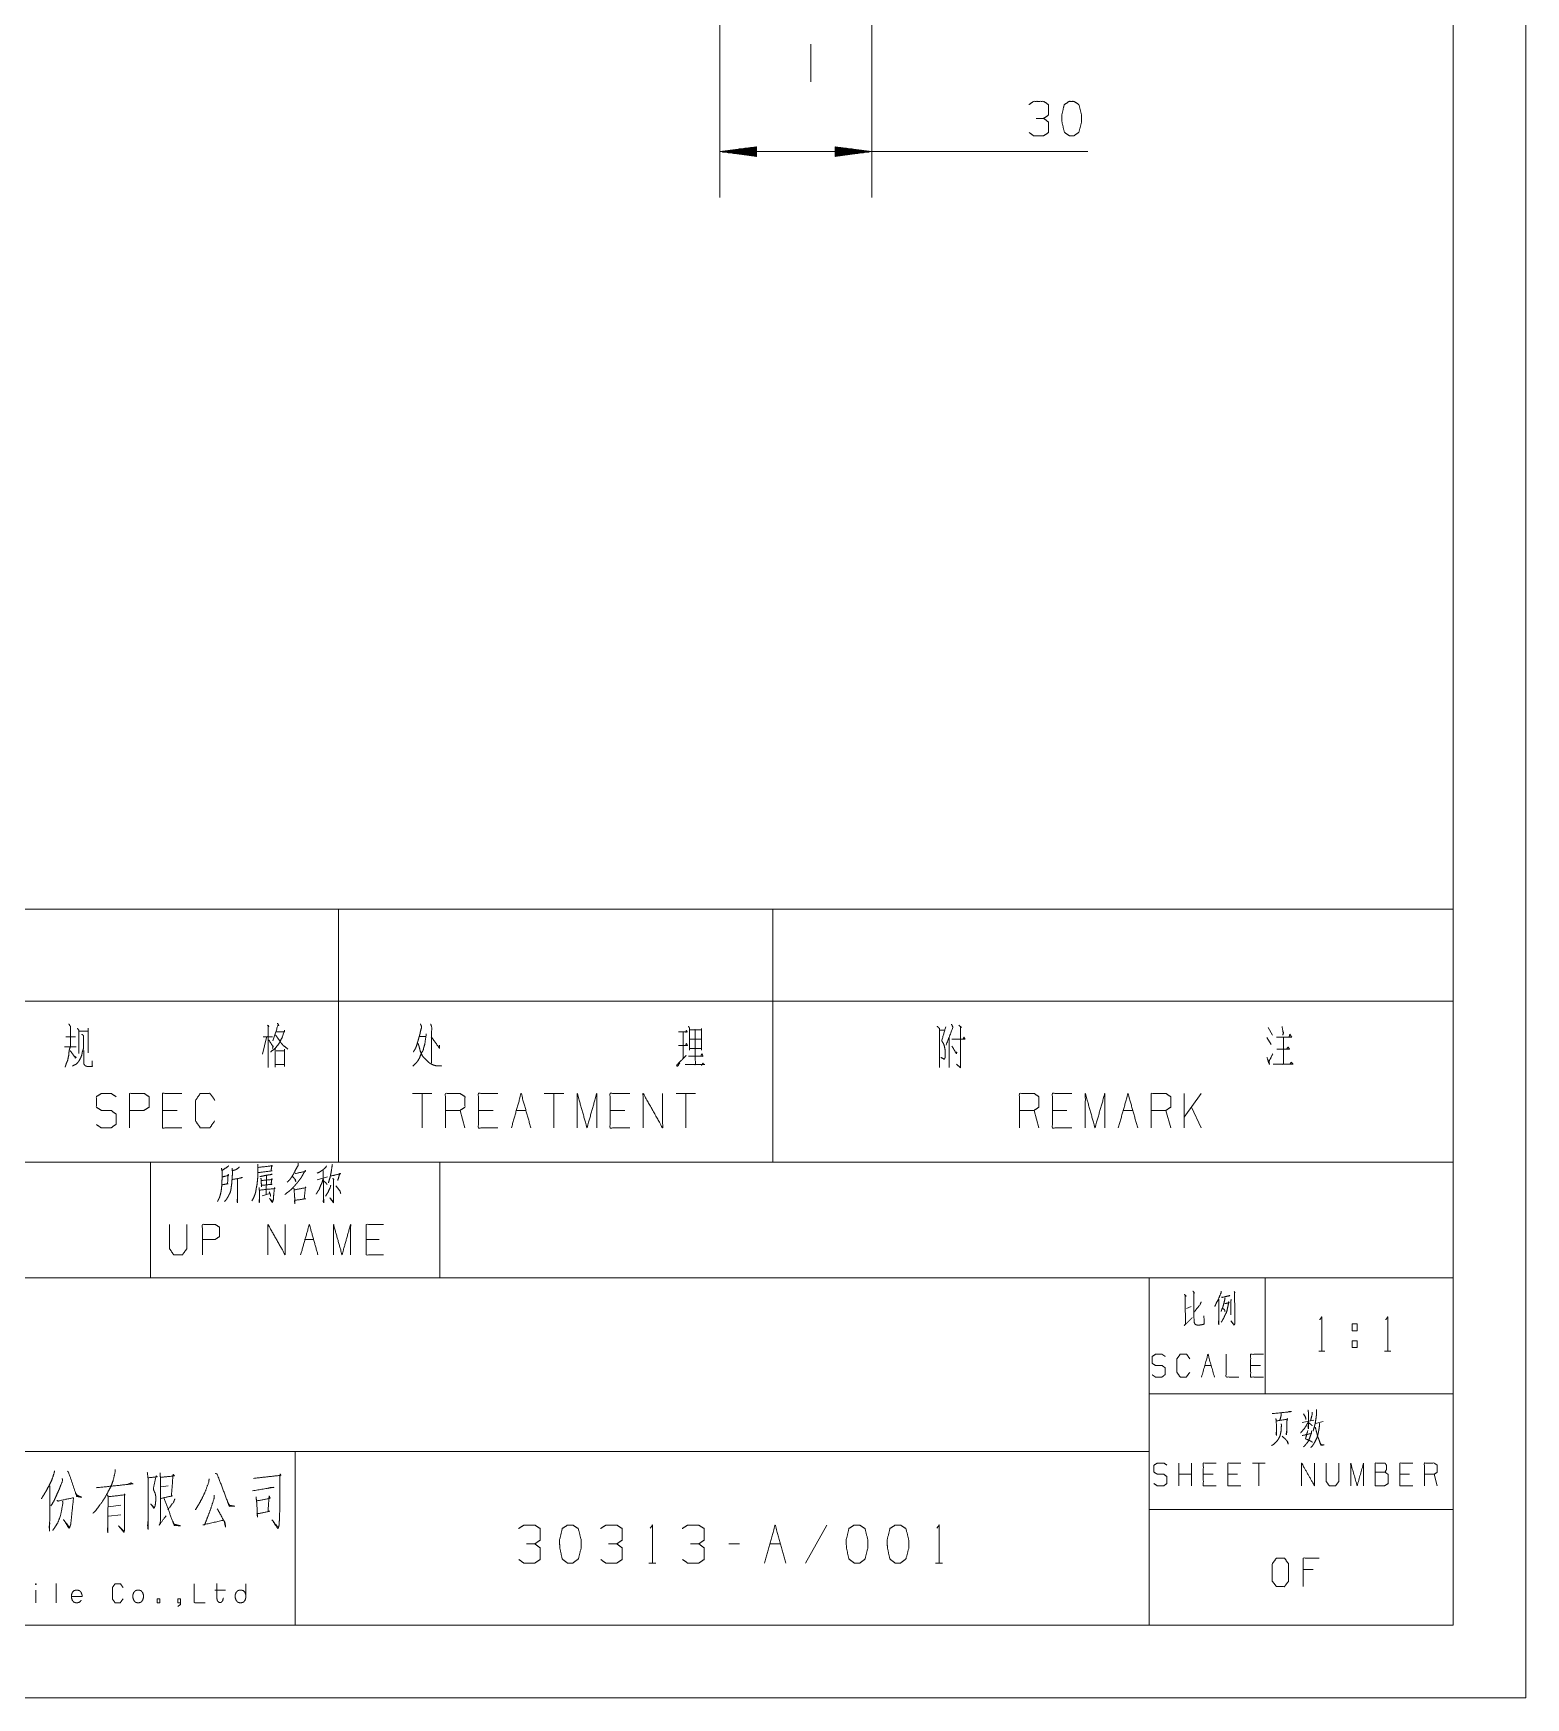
# Model space of a CAD drawing. Header units: millimetres. Extents: x 0 to 210, y 0 to 297.
# Drawn here: x 106.9 to 210, y 0 to 115 of the extents above; entities that cross this region are included whole.
import ezdxf

# ---------------------------------------------------------------- set-up
doc = ezdxf.new("R2010")
doc.units = ezdxf.units.MM
doc.layers.add('101', color=7, linetype='Continuous', true_color=0xffffff)

msp = doc.modelspace()

# ---------------------------------------------------------------- linework, layer by layer
at = {"layer": '101', "color": 133, "linetype": 'Continuous', "lineweight": 18}
for p, q in [((210, 0), (210, 297)), ((205, 5), (205, 292)), ((25, 37), (205, 37)), ((115, 37), (115, 29)), ((135, 37), (135, 29)), ((25, 29), (205, 29)), ((184, 29), (184, 5)), ((192, 29), (192, 21)), ((184, 21), (205, 21)), ((75, 17), (184, 17)), ((125, 17), (125, 5)), ((184, 13), (205, 13)), ((25, 5), (205, 5)), ((25, 5), (205, 5)), ((0, 0), (210, 0))]:
    msp.add_line(p, q, dxfattribs=at)
at = {"layer": '101', "color": 22, "linetype": 'Continuous', "lineweight": 18}
for p, q in [((154.33, 116.42), (154.33, 103.61)), ((164.83, 116.42), (164.83, 103.61)), ((156.87, 107.12), (154.33, 106.79)), ((156.87, 106.91), (155.29, 106.91)), ((156.87, 106.97), (155.68, 106.97)), ((156.87, 107.02), (156.06, 107.02)), ((156.87, 107.07), (156.45, 107.07)), ((156.87, 107.12), (156.83, 107.12)), ((156.87, 107.12), (156.83, 107.12)), ((156.87, 106.45), (156.87, 107.12)), ((164.83, 106.79), (162.29, 107.12)), ((162.29, 107.12), (162.32, 107.12)), ((162.29, 107.12), (162.29, 106.45)), ((162.29, 107.12), (162.32, 107.12)), ((162.29, 107.07), (162.7, 107.07)), ((162.29, 107.02), (163.09, 107.02)), ((162.29, 106.97), (163.47, 106.97)), ((162.29, 106.91), (163.86, 106.91)), ((154.33, 106.79), (179.75, 106.79)), ((154.33, 106.79), (156.87, 106.45)), ((156.87, 106.81), (154.52, 106.81)), ((156.87, 106.76), (154.52, 106.76)), ((156.87, 106.86), (154.9, 106.86)), ((156.87, 106.71), (154.9, 106.71)), ((156.87, 106.66), (155.29, 106.66)), ((156.87, 106.61), (155.68, 106.61)), ((156.87, 106.56), (156.06, 106.56)), ((156.87, 106.51), (156.45, 106.51)), ((156.87, 106.46), (156.83, 106.46)), ((156.87, 106.46), (156.83, 106.46)), ((162.29, 106.86), (164.25, 106.86)), ((162.29, 106.81), (164.63, 106.81)), ((162.29, 106.45), (164.83, 106.79)), ((162.29, 106.76), (164.63, 106.76)), ((162.29, 106.71), (164.25, 106.71)), ((162.29, 106.66), (163.86, 106.66)), ((162.29, 106.61), (163.47, 106.61)), ((162.29, 106.56), (163.09, 106.56)), ((162.29, 106.51), (162.7, 106.51)), ((162.29, 106.46), (162.32, 106.46)), ((162.29, 106.46), (162.32, 106.46))]:
    msp.add_line(p, q, dxfattribs=at)
at = {"layer": '101', "color": 151, "linetype": 'Continuous', "lineweight": 18}
msp.add_line((160.63, 114.21), (160.63, 111.6), dxfattribs=at)
at = {"layer": '101', "color": 72, "linetype": 'Continuous', "lineweight": 18}
for p, q in [((103, 54.46), (128, 54.46)), ((128, 54.46), (158, 54.46)), ((128, 54.46), (128, 48.11)), ((158, 54.46), (205, 54.46)), ((158, 54.46), (158, 48.11)), ((205, 54.46), (205, 48.11)), ((103, 48.11), (128, 48.11)), ((128, 48.11), (128, 37)), ((128, 48.11), (158, 48.11)), ((158, 48.11), (158, 37)), ((158, 48.11), (205, 48.11)), ((205, 48.11), (205, 37)), ((110.1, 46.03), (110.7, 46.03)), ((110.7, 46.25), (110.7, 44.55)), ((169.52, 46.1), (169.87, 46.1)), ((170.84, 46.45), (171.02, 46.3)), ((192.21, 46.3), (192.51, 45.75)), ((109.06, 44.95), (109.87, 44.95)), ((109.15, 45.65), (109.82, 45.65)), ((123.02, 45.6), (122.74, 44.45)), ((133.6, 45.68), (134.03, 45.68)), ((151.81, 45.95), (151.81, 44.13)), ((152.25, 45.48), (153.03, 45.48)), ((170.17, 45.6), (170.17, 43.53)), ((192.12, 45.6), (192.42, 45.12)), ((134.45, 41.74), (133.11, 41.74)), ((133.78, 41.74), (133.78, 39.36)), ((143.56, 41.74), (142.21, 41.74)), ((142.88, 41.74), (142.88, 39.36)), ((152.66, 41.74), (151.32, 41.74)), ((151.99, 41.74), (151.99, 39.36)), ((186.41, 39.36), (186.41, 41.74)), ((187.58, 41.74), (186.41, 40.09)), ((116.85, 40.56), (115.84, 40.56)), ((136.73, 39.36), (136.39, 40.56)), ((138.67, 40.56), (137.66, 40.56)), ((140.27, 40.56), (140.94, 40.56)), ((147.77, 40.56), (146.76, 40.56)), ((176.37, 39.36), (176.04, 40.56)), ((178.31, 40.56), (177.31, 40.56)), ((182.19, 40.56), (182.87, 40.56)), ((185.48, 39.36), (185.14, 40.56)), ((187.58, 39.36), (186.91, 40.79)), ((103, 37), (128, 37)), ((128, 37), (158, 37)), ((158, 37), (205, 37)), ((123.01, 36.05), (123, 34.75)), ((126.51, 35.77), (127.23, 35.97)), ((122.72, 34.66), (123.26, 34.82)), ((125.68, 31.65), (126.27, 31.65)), ((130.8, 31.65), (129.91, 31.65)), ((186.57, 26.88), (186.89, 27.01)), ((198.01, 24.65), (198.35, 24.65)), ((198.01, 24.65), (198.01, 24.18)), ((195.7, 23.93), (196.13, 23.93)), ((200.25, 23.93), (200.68, 23.93)), ((187.83, 22.95), (188.27, 22.95)), ((191.67, 22.95), (191, 22.95)), ((194.57, 19.02), (195.36, 19.18)), ((195.48, 18.95), (196.02, 19.08)), ((186.03, 14.64), (186.03, 16.21)), ((186.92, 14.64), (186.92, 16.21)), ((192.01, 16.21), (191.12, 16.21)), ((191.57, 16.21), (191.57, 14.64)), ((186.92, 15.43), (186.03, 15.43)), ((188.4, 15.43), (187.73, 15.43)), ((190.09, 15.43), (189.43, 15.43)), ((201.97, 15.43), (201.31, 15.43)), ((203.89, 14.64), (203.67, 15.43)), ((113.64, 14.84), (113.45, 14.74)), ((116.23, 14.63), (115.72, 14.57)), ((112.96, 13.29), (112.11, 13.19)), ((112.11, 12.53), (112.96, 12.63)), ((161.73, 11.92), (160.25, 9.3)), ((155.7, 10.63), (154.96, 10.63)), ((157.79, 10.63), (158.53, 10.63)), ((149.44, 9.3), (149.91, 9.3)), ((169.24, 9.3), (169.71, 9.3)), ((195.32, 8.85), (194.63, 8.85)), ((107.09, 7.43), (107.09, 6.56)), ((108.5, 7.89), (108.5, 6.56)), ((119.45, 7.43), (120.18, 7.43))]:
    msp.add_line(p, q, dxfattribs=at)
for points, knots in [([(176.7, 109.08), (177.04, 109.31), (177.04, 110.03), (176.7, 110.26), (176.01, 110.26), (175.68, 110.03)], [0, 0, 0.153872, 0.429851, 0.583723, 0.846122, 1, 1]), ([(178.8, 107.88), (179.14, 108.13), (179.32, 108.83), (179.32, 109.31), (179.14, 110.03), (178.8, 110.26), (178.47, 110.26), (178.13, 110.03), (177.95, 109.31), (177.97, 108.83), (178.13, 108.13), (178.47, 107.88), (178.8, 107.88)], [0, 0, 0.067527, 0.183973, 0.260585, 0.380944, 0.446144, 0.500307, 0.565506, 0.685865, 0.76253, 0.87831, 0.945837, 1, 1]), ([(175.7, 108.11), (176.01, 107.88), (176.7, 107.88), (177.04, 108.11), (177.04, 108.83), (176.7, 109.08), (176.19, 109.08)], [0, 0, 0.124124, 0.343692, 0.472448, 0.70338, 0.836733, 1, 1]), ([(109.36, 46.55), (109.48, 46.35), (109.48, 45), (109.39, 44.7), (109.36, 44.38), (109.29, 44.03), (109.2, 43.83), (109.11, 43.55)], [0, 0, 0.076124, 0.513098, 0.61433, 0.720148, 0.835726, 0.906502, 1, 1]), ([(109.96, 46.25), (110.05, 46.1), (110.05, 44.5)], [0, 0, 0.098129, 1, 1]), ([(123.09, 46.45), (123.19, 46.35), (123.14, 46.43), (123.14, 43.53), (123.14, 45.65), (122.79, 45.65), (123.44, 45.65)], [0, 0, 0.023248, 0.037897, 0.500409, 0.839319, 0.895699, 1, 1]), ([(123.71, 46), (124.26, 46), (124.27, 46.1), (124.11, 45.62), (123.88, 45.18), (123.62, 44.85), (123.3, 44.6)], [0, 0, 0.220962, 0.261916, 0.463927, 0.667688, 0.836827, 1, 1]), ([(123.78, 46.58), (123.88, 46.43), (123.81, 46.45), (123.46, 45.37)], [0, 0, 0.13213, 0.186063, 1, 1]), ([(133.65, 46.55), (133.74, 46.33), (133.65, 46), (133.62, 45.83), (133.55, 45.6), (133.48, 45.35), (133.41, 45.12), (133.35, 44.93), (133.27, 44.77), (133.16, 44.6)], [0, 0, 0.116543, 0.278922, 0.364994, 0.478699, 0.603955, 0.717661, 0.817415, 0.901348, 1, 1]), ([(134.36, 46.53), (134.43, 46.35), (134.43, 43.83)], [0, 0, 0.06955, 1, 1]), ([(151.49, 45.98), (152.1, 45.98), (152.02, 46.08), (151.99, 45.95)], [0, 0, 0.704249, 0.847765, 1, 1]), ([(152.17, 46.38), (152.25, 46.22), (152.25, 44.73), (152.25, 44.85), (153.07, 44.85), (153.07, 44.73), (153.07, 46.22), (153.07, 46.13), (152.25, 46.13), (152.64, 46.13), (152.64, 43.73), (151.94, 43.73), (153.28, 43.73), (153.19, 43.78), (153.17, 43.83), (153.07, 43.67)], [0, 0, 0.016858, 0.162099, 0.174203, 0.252928, 0.265032, 0.410274, 0.419956, 0.498682, 0.536333, 0.76872, 0.837177, 0.967246, 0.977078, 0.982212, 1, 1]), ([(169.34, 46.38), (169.5, 46.22), (169.5, 43.53)], [0, 0, 0.074912, 1, 1]), ([(169.94, 46.33), (169.66, 45.37), (169.77, 45.2), (169.84, 45.02), (169.91, 44.68), (169.91, 44.25), (169.84, 44.1), (169.59, 44.23)], [0, 0, 0.379816, 0.458223, 0.530548, 0.667372, 0.830226, 0.89377, 1, 1]), ([(170.33, 46.53), (170.44, 46.3), (169.96, 45.08)], [0, 0, 0.1591, 1, 1]), ([(170.95, 46.35), (170.95, 43.53), (170.68, 43.75)], [0, 0, 0.890401, 1, 1]), ([(193.17, 46.35), (193.26, 45.87), (193.27, 45.98), (193.22, 45.75)], [0, 0, 0.592187, 0.716659, 1, 1]), ([(110.26, 45.83), (110.38, 45.73), (110.38, 44.85), (110.3, 44.6), (110.26, 44.38), (110.19, 44.2), (110.05, 43.95), (109.91, 43.78), (109.62, 43.63)], [0, 0, 0.062433, 0.405832, 0.509894, 0.59928, 0.673353, 0.786074, 0.87437, 1, 1]), ([(123.18, 45.43), (123.48, 44.95), (123.48, 45.02), (123.44, 44.83)], [0, 0, 0.668994, 0.75826, 1, 1]), ([(123.64, 45.78), (123.81, 45.55), (124.01, 45.25), (124.18, 45.05), (124.5, 44.8)], [0, 0, 0.21756, 0.48939, 0.692336, 1, 1]), ([(134.06, 45.85), (133.95, 45.12), (133.88, 44.9), (133.85, 44.73), (133.74, 44.55), (133.65, 44.35), (133.6, 44.2), (133.48, 44), (133.37, 43.85), (133.14, 43.63)], [0, 0, 0.296654, 0.39214, 0.464421, 0.547268, 0.635794, 0.700206, 0.795423, 0.869796, 1, 1]), ([(133.48, 45.2), (133.55, 45.02), (133.6, 44.83), (133.64, 44.65), (133.81, 44.3), (133.9, 44.2), (134.15, 43.95), (134.29, 43.83), (134.47, 43.73), (134.71, 43.65), (134.94, 43.65), (135.12, 43.63)], [0, 0, 0.075193, 0.157622, 0.228748, 0.384953, 0.438117, 0.578252, 0.653438, 0.734338, 0.837349, 0.928887, 1, 1]), ([(134.4, 45.65), (134.98, 44.85), (134.98, 45.08)], [0, 0, 0.814823, 1, 1]), ([(151.48, 45.05), (152.1, 45.05), (152.02, 45.2), (151.99, 45.08)], [0, 0, 0.676568, 0.857927, 1, 1]), ([(170.35, 45.48), (171.27, 45.48), (171.2, 45.62), (171.14, 45.5)], [0, 0, 0.752925, 0.888766, 1, 1]), ([(170.37, 45), (170.68, 44.48), (170.7, 44.58), (170.61, 44.6)], [0, 0, 0.760435, 0.886228, 1, 1]), ([(193.26, 45.6), (193.26, 43.75), (192.55, 43.75), (193.94, 43.75), (193.8, 43.9), (193.71, 43.75)], [0, 0, 0.426897, 0.590045, 0.912257, 0.959827, 1, 1]), ([(192.78, 45.62), (193.84, 45.62), (193.71, 45.83), (193.66, 45.65)], [0, 0, 0.717264, 0.876322, 1, 1]), ([(192.8, 44.8), (193.68, 44.8), (193.59, 44.95), (193.5, 44.83)], [0, 0, 0.729814, 0.873584, 1, 1]), ([(109.47, 44.7), (109.82, 44.18), (109.87, 44.23), (109.73, 44.33)], [0, 0, 0.720053, 0.802973, 1, 1]), ([(110.4, 44.7), (110.4, 43.78), (110.49, 43.65), (110.63, 43.6), (110.99, 43.6), (110.99, 43.98)], [0, 0, 0.472766, 0.551006, 0.627665, 0.808337, 1, 1]), ([(123.62, 44.8), (123.62, 43.55), (123.62, 43.73), (124.26, 43.73), (124.26, 43.6), (124.26, 44.8), (124.26, 44.68), (123.69, 44.68)], [0, 0, 0.306606, 0.349531, 0.505606, 0.536266, 0.830607, 0.861268, 1, 1]), ([(151.57, 43.85), (151.41, 43.6), (151.34, 43.67), (152.02, 44.38)], [0, 0, 0.214442, 0.289032, 1, 1]), ([(152.17, 44.3), (153.17, 44.3), (153.1, 44.48), (153.03, 44.33)], [0, 0, 0.739677, 0.87825, 1, 1]), ([(192.12, 44.23), (192.3, 43.73), (192.27, 43.95), (192.53, 44.48)], [0, 0, 0.393933, 0.563116, 1, 1]), ([(111.27, 39.59), (111.6, 39.36), (112.29, 39.36), (112.63, 39.61), (112.63, 40.31), (112.29, 40.56), (111.62, 40.56), (111.27, 40.79), (111.27, 41.51), (111.62, 41.74), (112.29, 41.74), (112.63, 41.51)], [0, 0, 0.068036, 0.184055, 0.254519, 0.372335, 0.4428, 0.555844, 0.62637, 0.748394, 0.81892, 0.931964, 1, 1]), ([(113.56, 39.36), (113.56, 41.74), (114.57, 41.74), (114.91, 41.51), (114.91, 40.79), (114.55, 40.56), (113.56, 40.56)], [0, 0, 0.401146, 0.571312, 0.639588, 0.762044, 0.832819, 1, 1]), ([(117.18, 39.36), (115.84, 39.36), (115.84, 41.74), (117.18, 41.74)], [0, 0, 0.26539, 0.73461, 1, 1]), ([(119.44, 39.84), (119.11, 39.36), (118.45, 39.36), (118.12, 39.84), (118.12, 41.26), (118.45, 41.74), (119.12, 41.74), (119.46, 41.26)], [0, 0, 0.114569, 0.243367, 0.357936, 0.638584, 0.753153, 0.885432, 1, 1]), ([(135.38, 39.36), (135.38, 41.74), (136.39, 41.74), (136.73, 41.51), (136.73, 40.79), (136.39, 40.56), (135.38, 40.56)], [0, 0, 0.400952, 0.571035, 0.639278, 0.761674, 0.829917, 1, 1]), ([(139, 39.36), (137.66, 39.36), (137.66, 41.74), (139, 41.74)], [0, 0, 0.26539, 0.73461, 1, 1]), ([(139.94, 39.36), (140.61, 41.74), (141.28, 39.36)], [0, 0, 0.5, 1, 1]), ([(144.49, 39.36), (144.49, 41.74), (145.16, 39.36), (145.83, 41.74), (145.83, 39.36)], [0, 0, 0.245192, 0.5, 0.754808, 1, 1]), ([(148.11, 39.36), (146.76, 39.36), (146.76, 41.74), (148.11, 41.74)], [0, 0, 0.26539, 0.73461, 1, 1]), ([(149.04, 39.36), (149.04, 41.74), (150.38, 39.36), (150.38, 41.74)], [0, 0, 0.317574, 0.682426, 1, 1]), ([(175.03, 39.36), (175.03, 41.74), (176.04, 41.74), (176.37, 41.51), (176.37, 40.79), (176.04, 40.56), (175.03, 40.56)], [0, 0, 0.400951, 0.571036, 0.639278, 0.761673, 0.829915, 1, 1]), ([(178.65, 39.36), (177.31, 39.36), (177.31, 41.74), (178.65, 41.74)], [0, 0, 0.265392, 0.734608, 1, 1]), ([(179.58, 39.36), (179.58, 41.74), (180.25, 39.36), (180.93, 41.74), (180.93, 39.36)], [0, 0, 0.245192, 0.5, 0.754808, 1, 1]), ([(184.13, 39.36), (184.13, 41.74), (185.14, 41.74), (185.48, 41.51), (185.48, 40.79), (185.14, 40.56), (184.13, 40.56)], [0, 0, 0.400951, 0.571036, 0.639278, 0.761673, 0.829915, 1, 1]), ([(122.42, 36.85), (122.43, 36.65), (122.43, 36.3), (122.42, 35.97), (122.4, 35.75), (122.37, 35.46), (122.32, 35.22), (122.28, 34.95), (122.22, 34.75), (122.14, 34.55), (122.01, 34.31)], [0, 0, 0.076502, 0.212087, 0.33934, 0.424292, 0.535106, 0.630037, 0.733303, 0.813246, 0.895185, 1, 1]), ([(122.47, 36.63), (123.43, 36.74), (123.39, 36.78), (123.34, 36.39), (123.42, 36.39), (122.45, 36.27)], [0, 0, 0.391079, 0.41692, 0.577582, 0.608917, 1, 1]), ([(125.21, 36.92), (125.2, 36.76), (125.01, 36.41), (124.9, 36.19), (124.78, 35.99), (124.62, 35.77), (124.46, 35.61)], [0, 0, 0.101774, 0.363751, 0.525154, 0.678922, 0.85608, 1, 1]), ([(127.57, 36.83), (127.55, 36.72), (127.48, 36.25), (127.41, 35.94), (127.3, 35.57)], [0, 0, 0.086565, 0.451628, 0.696475, 1, 1]), ([(120.42, 36.74), (120.36, 36.69), (119.94, 36.41), (119.91, 36.58), (119.95, 36.41), (119.95, 35.83), (119.94, 35.48), (119.92, 35.24), (119.89, 34.99), (119.84, 34.77), (119.78, 34.55), (119.7, 34.4), (119.64, 34.27)], [0, 0, 0.024363, 0.186801, 0.243941, 0.302153, 0.485022, 0.597667, 0.675194, 0.753199, 0.825098, 0.89819, 0.953346, 1, 1]), ([(119.98, 35.41), (120.02, 35.44), (120.37, 35.5), (120.33, 35.48), (120.37, 36.16), (120.41, 36.08), (119.97, 35.97)], [0, 0, 0.022686, 0.239276, 0.269989, 0.676988, 0.732559, 1, 1]), ([(121.15, 36.65), (120.91, 36.47), (120.67, 36.41), (120.64, 36.58), (120.67, 36.32), (120.66, 36.05), (120.64, 35.77), (120.62, 35.52), (120.59, 35.3), (120.56, 35.06), (120.51, 34.88), (120.44, 34.75), (120.36, 34.6), (120.28, 34.46), (120.2, 34.35), (120.12, 34.27)], [0, 0, 0.096321, 0.172939, 0.229417, 0.313418, 0.396987, 0.487496, 0.564125, 0.634337, 0.711437, 0.768975, 0.817389, 0.871906, 0.920319, 0.962889, 1, 1]), ([(120.66, 35.79), (121.36, 35.92), (121.31, 35.94), (121.23, 35.9)], [0, 0, 0.834812, 0.895274, 1, 1]), ([(121.01, 35.83), (121.01, 34.2), (121, 34.31), (121.01, 34.49)], [0, 0, 0.849784, 0.907773, 1, 1]), ([(123.42, 36.19), (123.37, 36.14), (122.98, 36.08), (122.76, 36.03), (122.56, 35.99)], [0, 0, 0.072252, 0.516596, 0.766865, 1, 1]), ([(122.64, 35.88), (122.65, 35.72), (122.68, 35.28), (122.67, 35.39), (123.4, 35.46), (123.34, 35.46), (123.39, 35.86), (123.42, 35.79), (122.65, 35.72)], [0, 0, 0.056492, 0.217482, 0.25803, 0.525927, 0.548636, 0.694166, 0.720796, 1, 1]), ([(124.99, 36.23), (125.04, 36.21), (125.74, 36.36), (125.7, 36.41), (125.57, 36.19), (125.43, 35.94), (125.29, 35.75), (125.13, 35.55), (124.96, 35.35), (124.78, 35.15), (124.57, 34.97), (124.42, 34.86), (124.29, 34.75)], [0, 0, 0.017096, 0.254607, 0.275862, 0.359625, 0.452277, 0.53264, 0.616084, 0.702808, 0.792985, 0.881825, 0.94496, 1, 1]), ([(124.82, 35.99), (124.85, 35.97), (125.03, 35.77), (125.04, 35.66), (124.98, 35.81)], [0, 0, 0.066042, 0.519584, 0.712131, 1, 1]), ([(126.94, 35.86), (126.85, 35.57), (126.74, 35.33), (126.65, 35.08), (126.55, 34.95), (126.45, 34.77)], [0, 0, 0.251918, 0.474133, 0.691325, 0.826698, 1, 1]), ([(127.16, 36.74), (127.13, 36.65), (126.93, 36.47), (126.71, 36.32), (126.52, 36.23)], [0, 0, 0.111852, 0.433096, 0.752713, 1, 1]), ([(126.94, 36.41), (126.96, 34.66), (126.98, 34.18), (126.94, 34.27), (126.96, 34.46)], [0, 0, 0.691282, 0.883883, 0.921006, 1, 1]), ([(126.96, 35.7), (127.16, 35.52), (127.21, 35.44)], [0, 0, 0.729093, 1, 1]), ([(127.6, 35.88), (127.68, 35.77), (127.65, 35.79), (127.66, 34.62), (127.66, 34.33), (127.65, 34.18), (127.4, 34.53), (127.65, 34.22)], [0, 0, 0.051678, 0.066295, 0.513631, 0.623345, 0.682723, 0.848096, 1, 1]), ([(127.44, 36.03), (128.15, 36.19), (128.08, 36.21), (127.94, 35.72)], [0, 0, 0.55707, 0.608361, 1, 1]), ([(122.51, 35.24), (122.53, 35.04), (122.54, 34.53), (122.53, 34.2), (122.51, 34.29), (122.54, 34.51)], [0, 0, 0.147472, 0.523364, 0.768667, 0.835021, 1, 1]), ([(122.54, 35.06), (123.61, 35.17), (123.57, 35.24), (123.56, 35.13), (123.51, 34.62), (123.5, 34.42), (123.43, 34.2), (123.23, 34.49), (123.45, 34.27)], [0, 0, 0.374082, 0.399751, 0.438832, 0.617592, 0.687461, 0.76789, 0.891106, 1, 1]), ([(123.21, 34.95), (123.28, 34.77), (123.31, 34.64)], [0, 0, 0.579211, 1, 1]), ([(124.9, 35.19), (124.93, 35.13), (124.96, 34.57), (124.98, 34.51), (124.98, 34.11), (124.96, 34.29), (124.96, 34.35), (125.73, 34.46), (125.63, 34.46), (125.71, 35.28), (125.74, 35.24), (125.7, 35.22), (124.95, 35.08)], [0, 0, 0.01883, 0.160989, 0.178488, 0.28068, 0.326276, 0.343307, 0.542027, 0.566111, 0.777128, 0.791034, 0.804346, 1, 1]), ([(127.46, 35.41), (127.44, 35.3), (127.27, 34.91), (127.1, 34.64)], [0, 0, 0.12962, 0.632946, 1, 1]), ([(127.82, 35.35), (128.1, 34.99), (128.15, 34.82)], [0, 0, 0.711827, 1, 1]), ([(116.33, 32.69), (116.33, 31.01), (116.61, 30.59), (117.21, 30.59), (117.52, 31.01), (117.52, 32.69)], [0, 0, 0.337151, 0.438598, 0.557782, 0.662849, 1, 1]), ([(118.59, 30.59), (118.59, 32.69), (119.48, 32.69), (119.78, 32.49), (119.78, 31.85), (119.47, 31.65), (118.59, 31.65)], [0, 0, 0.401145, 0.571312, 0.639588, 0.762043, 0.832818, 1, 1]), ([(123.12, 30.59), (123.12, 32.69), (124.31, 30.59), (124.31, 32.69)], [0, 0, 0.317574, 0.682426, 1, 1]), ([(125.38, 30.59), (125.98, 32.69), (126.57, 30.59)], [0, 0, 0.5, 1, 1]), ([(127.65, 30.59), (127.65, 32.69), (128.24, 30.59), (128.83, 32.69), (128.83, 30.59)], [0, 0, 0.245192, 0.5, 0.754808, 1, 1]), ([(131.1, 30.59), (129.91, 30.59), (129.91, 32.69), (131.1, 32.69)], [0, 0, 0.26539, 0.73461, 1, 1]), ([(186.41, 27.86), (186.56, 27.73), (186.47, 27.77), (186.5, 25.79), (186.41, 25.7), (186.97, 26.26)], [0, 0, 0.060255, 0.090729, 0.71461, 0.752496, 1, 1]), ([(187.01, 28.09), (187.13, 27.94), (187.08, 27.98), (187.08, 27.55), (187.08, 26.72), (187.08, 26.43), (187.08, 26.33), (187.1, 25.93), (187.14, 25.83), (187.2, 25.77), (187.33, 25.73), (187.6, 25.75), (187.79, 25.81), (187.8, 25.83), (187.77, 26.37)], [0, 0, 0.050888, 0.067372, 0.186119, 0.412301, 0.491466, 0.519738, 0.627249, 0.657961, 0.681273, 0.718989, 0.79117, 0.845839, 0.852764, 1, 1]), ([(188.97, 28.09), (188.96, 27.98), (188.78, 27.53), (188.63, 27.26), (188.52, 27.01)], [0, 0, 0.089069, 0.504979, 0.766001, 1, 1]), ([(189.22, 27.61), (189.23, 27.57), (189.16, 27.28), (189.09, 27.01), (189.01, 26.82), (188.96, 26.68)], [0, 0, 0.044894, 0.350479, 0.635591, 0.840224, 1, 1]), ([(188.99, 27.67), (189.01, 27.65), (189.04, 27.65), (189.56, 27.77), (189.51, 27.77), (189.44, 27.73)], [0, 0, 0.049781, 0.090425, 0.822292, 0.883256, 1, 1]), ([(189.86, 28.06), (189.92, 27.98), (189.89, 27.96), (189.91, 25.91), (189.91, 25.89), (189.89, 25.77), (189.86, 25.73), (189.63, 26.04), (189.86, 25.75), (189.89, 25.83)], [0, 0, 0.031371, 0.042462, 0.676474, 0.682878, 0.721568, 0.737253, 0.857567, 0.972831, 1, 1]), ([(187.08, 26.62), (187.51, 27.15), (187.58, 27.34)], [0, 0, 0.77398, 1, 1]), ([(188.81, 27.53), (188.8, 25.77), (188.78, 25.89), (188.78, 25.91), (188.8, 26.1)], [0, 0, 0.841012, 0.900786, 0.910681, 1, 1]), ([(189.22, 27.22), (189.51, 27.28), (189.48, 27.34), (189.45, 27.11), (189.4, 26.91), (189.37, 26.74), (189.31, 26.57), (189.23, 26.43), (189.16, 26.26), (189.09, 26.14), (189.01, 25.99), (188.96, 25.93)], [0, 0, 0.158182, 0.194476, 0.315843, 0.429568, 0.518472, 0.611327, 0.697145, 0.792857, 0.869066, 0.954883, 1, 1]), ([(189.07, 26.91), (189.2, 26.78), (189.23, 26.68)], [0, 0, 0.6273, 1, 1]), ([(189.64, 27.51), (189.67, 27.46), (189.64, 27.44), (189.64, 26.45), (189.63, 26.55), (189.64, 26.68)], [0, 0, 0.038712, 0.066084, 0.824707, 0.904517, 1, 1]), ([(195.77, 26.1), (195.91, 26.3), (195.91, 23.93)], [0, 0, 0.09349, 1, 1]), ([(198.01, 25.35), (198.01, 25.83), (198.35, 25.83), (198.35, 25.35), (198.01, 25.35)], [0, 0, 0.292908, 0.5, 0.792908, 1, 1]), ([(200.33, 26.1), (200.47, 26.3), (200.47, 23.93)], [0, 0, 0.09349, 1, 1]), ([(198.35, 24.65), (198.35, 24.18), (198.01, 24.18)], [0, 0, 0.585816, 1, 1]), ([(184.2, 22.3), (184.42, 22.15), (184.88, 22.15), (185.1, 22.32), (185.1, 22.78), (184.88, 22.95), (184.43, 22.95), (184.2, 23.09), (184.2, 23.57), (184.43, 23.72), (184.88, 23.72), (185.1, 23.57)], [0, 0, 0.068033, 0.184053, 0.254519, 0.372335, 0.442802, 0.555844, 0.62637, 0.748394, 0.81892, 0.931963, 1, 1]), ([(186.79, 22.47), (186.56, 22.15), (186.13, 22.15), (185.91, 22.47), (185.91, 23.41), (186.13, 23.72), (186.58, 23.72), (186.8, 23.41)], [0, 0, 0.114566, 0.243364, 0.357934, 0.638584, 0.753153, 0.88543, 1, 1]), ([(187.61, 22.15), (188.05, 23.72), (188.5, 22.15)], [0, 0, 0.499999, 1, 1]), ([(189.3, 23.72), (189.3, 22.15), (190.19, 22.15)], [0, 0, 0.638737, 1, 1]), ([(191.89, 22.15), (191, 22.15), (191, 23.72), (191.89, 23.72)], [0, 0, 0.265388, 0.734612, 1, 1]), ([(192.48, 19.62), (193.82, 19.76), (193.76, 19.78), (193.62, 19.76)], [0, 0, 0.865803, 0.905501, 1, 1]), ([(193.09, 19.68), (193.12, 19.55), (193.02, 19.16)], [0, 0, 0.238945, 1, 1]), ([(194.66, 19.6), (194.79, 19.37), (194.82, 19.22)], [0, 0, 0.640218, 1, 1]), ([(194.96, 19.87), (194.99, 19.72), (194.99, 18.58), (194.96, 18.73), (194.99, 18.85)], [0, 0, 0.094654, 0.823642, 0.918295, 1, 1]), ([(195.26, 19.72), (195.26, 19.62), (195.14, 19.14)], [0, 0, 0.174306, 1, 1]), ([(195.56, 19.91), (195.56, 19.78), (195.55, 19.55), (195.51, 19.27), (195.46, 18.95), (195.4, 18.71), (195.33, 18.48), (195.32, 18.42)], [0, 0, 0.081859, 0.232245, 0.425428, 0.632112, 0.800315, 0.957949, 1, 1]), ([(193.11, 18.91), (193.14, 18.79), (193.12, 18.75), (193.11, 18.46), (193.06, 18.21), (193.02, 18.06), (192.95, 17.92), (192.86, 17.77), (192.71, 17.61), (192.56, 17.48), (192.45, 17.42)], [0, 0, 0.073226, 0.098425, 0.264943, 0.409701, 0.496587, 0.589742, 0.686971, 0.813796, 0.923946, 1, 1]), ([(192.74, 19.29), (192.77, 19.12), (192.78, 18.69), (192.78, 18.11), (192.77, 18.19), (192.77, 18.33)], [0, 0, 0.119124, 0.427225, 0.837795, 0.897357, 1, 1]), ([(192.77, 19.12), (193.56, 19.24), (193.52, 19.29), (193.5, 18.93), (193.5, 18.56), (193.49, 18.33), (193.47, 18.15), (193.46, 18.23), (193.49, 18.42)], [0, 0, 0.351979, 0.378529, 0.533489, 0.697424, 0.797813, 0.880033, 0.917027, 1, 1]), ([(194.98, 19.04), (194.85, 18.81), (194.72, 18.6), (194.58, 18.44), (194.45, 18.29)], [0, 0, 0.287233, 0.555137, 0.786183, 1, 1]), ([(194.57, 18.11), (195.2, 18.25), (195.21, 18.44), (195.21, 18.35), (195.14, 18.11), (195.04, 17.84), (194.93, 17.63), (194.82, 17.51), (194.72, 17.38), (194.64, 17.32)], [0, 0, 0.304469, 0.392577, 0.431617, 0.55371, 0.68947, 0.798366, 0.878841, 0.95475, 1, 1]), ([(194.95, 18.46), (194.79, 17.88), (194.89, 17.84), (195.01, 17.8), (195.13, 17.73), (195.27, 17.65)], [0, 0, 0.529111, 0.626299, 0.735529, 0.852099, 1, 1]), ([(194.99, 19), (195.17, 18.87), (195.26, 18.77)], [0, 0, 0.613114, 1, 1]), ([(195.77, 18.95), (195.73, 18.6), (195.68, 18.35), (195.64, 18.15), (195.58, 17.96), (195.46, 17.71), (195.36, 17.53), (195.24, 17.36), (195.15, 17.28)], [0, 0, 0.194372, 0.332632, 0.448612, 0.555646, 0.70616, 0.822691, 0.933849, 1, 1]), ([(195.45, 18.69), (195.48, 18.64), (195.62, 18.06), (195.73, 17.8), (195.83, 17.51), (195.86, 17.44), (196.08, 17.46), (195.86, 17.48), (195.78, 17.61)], [0, 0, 0.026719, 0.34174, 0.493478, 0.65546, 0.691638, 0.807834, 0.92403, 1, 1]), ([(193.18, 18.06), (193.38, 17.88), (193.5, 17.75), (193.56, 17.67), (193.6, 17.51), (193.52, 17.71)], [0, 0, 0.292978, 0.473572, 0.580854, 0.762109, 1, 1]), ([(184.32, 14.79), (184.54, 14.64), (185, 14.64), (185.22, 14.8), (185.22, 15.27), (185, 15.43), (184.56, 15.43), (184.32, 15.58), (184.32, 16.06), (184.56, 16.21), (185, 16.21), (185.22, 16.06)], [0, 0, 0.068037, 0.184053, 0.254519, 0.372335, 0.442801, 0.555843, 0.62637, 0.748394, 0.81892, 0.931963, 1, 1]), ([(188.62, 14.64), (187.73, 14.64), (187.73, 16.21), (188.62, 16.21)], [0, 0, 0.265391, 0.734609, 1, 1]), ([(190.32, 14.64), (189.43, 14.64), (189.43, 16.21), (190.32, 16.21)], [0, 0, 0.265391, 0.734609, 1, 1]), ([(194.52, 14.64), (194.52, 16.21), (195.41, 14.64), (195.41, 16.21)], [0, 0, 0.317574, 0.682426, 1, 1]), ([(196.21, 16.21), (196.21, 14.95), (196.43, 14.64), (196.87, 14.64), (197.1, 14.95), (197.1, 16.21)], [0, 0, 0.33715, 0.438597, 0.557783, 0.66285, 1, 1]), ([(197.91, 14.64), (197.91, 16.21), (198.36, 14.64), (198.8, 16.21), (198.8, 14.64)], [0, 0, 0.245192, 0.5, 0.754808, 1, 1]), ([(199.61, 15.58), (199.61, 16.21), (200.28, 16.21), (200.38, 16.06), (200.38, 15.75), (200.28, 15.58), (199.61, 15.58), (199.61, 14.64), (200.26, 14.64), (200.49, 14.79), (200.49, 15.43), (200.28, 15.58)], [0, 0, 0.115918, 0.238848, 0.272469, 0.330428, 0.366583, 0.489513, 0.66339, 0.784161, 0.833486, 0.952454, 1, 1]), ([(202.2, 14.64), (201.31, 14.64), (201.31, 16.21), (202.2, 16.21)], [0, 0, 0.265388, 0.734612, 1, 1]), ([(203, 14.64), (203, 16.21), (203.67, 16.21), (203.89, 16.06), (203.89, 15.58), (203.67, 15.43), (203, 15.43)], [0, 0, 0.400954, 0.571038, 0.639279, 0.761675, 0.829916, 1, 1]), ([(108.38, 15.67), (108.35, 15.5), (108.18, 15.01), (108.01, 14.67), (107.79, 14.26), (107.62, 13.98), (107.47, 13.74)], [0, 0, 0.081145, 0.319755, 0.499048, 0.717309, 0.868472, 1, 1]), ([(108.91, 15.15), (108.94, 15.01), (108.72, 14.43), (108.62, 14.22), (108.47, 13.88), (108.33, 13.57), (108.13, 13.25)], [0, 0, 0.067376, 0.368458, 0.47848, 0.658655, 0.823687, 1, 1]), ([(109.28, 15.64), (109.35, 15.57), (109.91, 13.91), (110.26, 13.84), (109.94, 13.98), (109.84, 14.12)], [0, 0, 0.037082, 0.681736, 0.810183, 0.937685, 1, 1]), ([(112.57, 15.77), (112.57, 15.6), (112.43, 15.01), (112.28, 14.6), (112.13, 14.32), (111.86, 13.81), (111.47, 13.25), (111.21, 12.91), (111.03, 12.74)], [0, 0, 0.049752, 0.224096, 0.350741, 0.440843, 0.608969, 0.803946, 0.929998, 1, 1]), ([(114.79, 15.57), (114.84, 15.15), (114.84, 11.63), (114.81, 11.91), (114.84, 12.22)], [0, 0, 0.092137, 0.86992, 0.931161, 1, 1]), ([(114.86, 15.19), (115.47, 15.26), (115.4, 15.32), (115.21, 14.46), (115.21, 14.39), (115.25, 14.29), (115.33, 14.12), (115.38, 13.88), (115.38, 13.67), (115.35, 13.43), (115.33, 13.25), (115.25, 13.08), (115.03, 13.39), (115.25, 13.12)], [0, 0, 0.163215, 0.189964, 0.425151, 0.443502, 0.473933, 0.523768, 0.589295, 0.644348, 0.708904, 0.755239, 0.805074, 0.906208, 1, 1]), ([(115.67, 15.53), (115.69, 15.22), (115.69, 12.05), (115.6, 11.91), (116.08, 12.56)], [0, 0, 0.069653, 0.779472, 0.817267, 1, 1]), ([(115.72, 15.22), (116.67, 15.32), (116.57, 15.43), (116.45, 13.94), (116.52, 13.94), (115.74, 13.77)], [0, 0, 0.276543, 0.31765, 0.747833, 0.76898, 1, 1]), ([(119.06, 15.12), (119.03, 14.88), (118.77, 14.19), (118.52, 13.67), (118.28, 13.25), (118.11, 12.98)], [0, 0, 0.102841, 0.416512, 0.658905, 0.862492, 1, 1]), ([(119.5, 15.5), (119.62, 15.43), (120.45, 13.22), (120.84, 13.22), (120.47, 13.29), (120.33, 13.53)], [0, 0, 0.039541, 0.70512, 0.815248, 0.920313, 1, 1]), ([(122.13, 15.15), (124.01, 15.36), (123.96, 15.46), (123.94, 14.95), (123.94, 13.01), (123.91, 12.25), (123.89, 11.91), (123.84, 11.74), (123.81, 11.67), (123.4, 12.29), (123.81, 11.77)], [0, 0, 0.26165, 0.277494, 0.349234, 0.616765, 0.721921, 0.769814, 0.794638, 0.804772, 0.908173, 1, 1]), ([(108.06, 14.63), (108.04, 11.53), (108.01, 11.81), (108.06, 12.08)], [0, 0, 0.847819, 0.923473, 1, 1]), ([(108.55, 13.63), (108.62, 13.57), (108.67, 13.6), (109.69, 13.81), (109.55, 12.46), (109.5, 11.98), (109.43, 11.77), (109.38, 11.7), (108.99, 12.32), (109.4, 11.77)], [0, 0, 0.021075, 0.033595, 0.2526, 0.536205, 0.63793, 0.683936, 0.701643, 0.855332, 1, 1]), ([(111.25, 14.5), (113.79, 14.77), (113.64, 14.84)], [0, 0, 0.940373, 1, 1]), ([(112.04, 14.01), (112.08, 13.88), (112.06, 11.6), (112.06, 11.39), (112.04, 11.6), (112.06, 11.84)], [0, 0, 0.047497, 0.786427, 0.853598, 0.921235, 1, 1]), ([(112.08, 13.88), (113.21, 14.01), (113.21, 14.08), (113.25, 14.01), (113.21, 13.98), (113.21, 11.56), (113.18, 11.43), (112.79, 11.87), (113.18, 11.5)], [0, 0, 0.224399, 0.238095, 0.254869, 0.26673, 0.746111, 0.773928, 0.891943, 1, 1]), ([(115.94, 13.81), (116.64, 11.91), (117.08, 11.87), (116.64, 11.98), (116.55, 12.19)], [0, 0, 0.643821, 0.783835, 0.927245, 1, 1]), ([(119.4, 13.98), (119.4, 13.77), (119.18, 13.08), (119.2, 13.12), (118.98, 12.53), (118.74, 11.94), (118.64, 11.94), (120.01, 12.25)], [0, 0, 0.05545, 0.249412, 0.26073, 0.428483, 0.598636, 0.624771, 1, 1]), ([(122.06, 14.29), (123.52, 14.53), (123.37, 14.53), (123.11, 14.46)], [0, 0, 0.777946, 0.854702, 1, 1]), ([(122.3, 13.88), (122.35, 13.46), (122.4, 12.46), (122.37, 12.7), (123.25, 12.88), (123.13, 12.88), (123.2, 13.94), (123.28, 13.77), (122.37, 13.6)], [0, 0, 0.085839, 0.292104, 0.342086, 0.526357, 0.55147, 0.772214, 0.810798, 1, 1]), ([(108.94, 13.57), (108.96, 13.43), (108.79, 12.56), (108.6, 12.08), (108.43, 11.81), (108.26, 11.56)], [0, 0, 0.064861, 0.4718, 0.712904, 0.863112, 1, 1]), ([(116.69, 13.74), (116.62, 13.53), (116.21, 12.98)], [0, 0, 0.241282, 1, 1]), ([(119.62, 13.05), (120.16, 12.08), (120.2, 11.77), (120.11, 12.15)], [0, 0, 0.610117, 0.783655, 1, 1]), ([(141.56, 10.63), (141.93, 10.88), (141.93, 11.68), (141.56, 11.92), (140.8, 11.92), (140.43, 11.68)], [0, 0, 0.153876, 0.429853, 0.583729, 0.846124, 1, 1]), ([(144.19, 9.3), (144.56, 9.58), (144.76, 10.35), (144.76, 10.88), (144.56, 11.68), (144.19, 11.92), (143.82, 11.92), (143.45, 11.68), (143.26, 10.88), (143.28, 10.35), (143.45, 9.58), (143.82, 9.3), (144.19, 9.3)], [0, 0, 0.067525, 0.183971, 0.260583, 0.380943, 0.446141, 0.500305, 0.565504, 0.685863, 0.762529, 0.878309, 0.945836, 1, 1]), ([(147.22, 10.63), (147.59, 10.88), (147.59, 11.68), (147.22, 11.92), (146.46, 11.92), (146.09, 11.68)], [0, 0, 0.153876, 0.429853, 0.583729, 0.846124, 1, 1]), ([(149.52, 11.7), (149.68, 11.92), (149.68, 9.3)], [0, 0, 0.093489, 1, 1]), ([(152.88, 10.63), (153.25, 10.88), (153.25, 11.68), (152.88, 11.92), (152.11, 11.92), (151.74, 11.68)], [0, 0, 0.153874, 0.429853, 0.583727, 0.846126, 1, 1]), ([(157.42, 9.3), (158.16, 11.92), (158.9, 9.3)], [0, 0, 0.5, 1, 1]), ([(164, 9.3), (164.37, 9.58), (164.56, 10.35), (164.56, 10.88), (164.37, 11.68), (164, 11.92), (163.62, 11.92), (163.25, 11.68), (163.06, 10.88), (163.08, 10.35), (163.25, 9.58), (163.62, 9.3), (164, 9.3)], [0, 0, 0.067525, 0.183971, 0.260583, 0.380942, 0.44614, 0.500306, 0.565504, 0.685863, 0.762528, 0.878309, 0.945834, 1, 1]), ([(166.82, 9.3), (167.19, 9.58), (167.39, 10.35), (167.39, 10.88), (167.19, 11.68), (166.82, 11.92), (166.45, 11.92), (166.08, 11.68), (165.89, 10.88), (165.91, 10.35), (166.08, 9.58), (166.45, 9.3), (166.82, 9.3)], [0, 0, 0.067525, 0.183971, 0.260583, 0.380942, 0.44614, 0.500306, 0.565504, 0.685863, 0.762528, 0.878309, 0.945834, 1, 1]), ([(169.32, 11.7), (169.48, 11.92), (169.48, 9.3)], [0, 0, 0.093489, 1, 1]), ([(140.45, 9.55), (140.8, 9.3), (141.56, 9.3), (141.93, 9.55), (141.93, 10.35), (141.56, 10.63), (140.99, 10.63)], [0, 0, 0.124122, 0.343687, 0.472447, 0.703377, 0.836734, 1, 1]), ([(146.11, 9.55), (146.46, 9.3), (147.22, 9.3), (147.59, 9.55), (147.59, 10.35), (147.22, 10.63), (146.65, 10.63)], [0, 0, 0.124122, 0.343687, 0.472447, 0.703377, 0.836734, 1, 1]), ([(151.76, 9.55), (152.11, 9.3), (152.88, 9.3), (153.25, 9.55), (153.25, 10.35), (152.88, 10.63), (152.31, 10.63)], [0, 0, 0.12412, 0.343688, 0.472445, 0.703376, 0.83673, 1, 1]), ([(192.78, 7.67), (193.34, 7.67), (193.62, 8.06), (193.62, 9.24), (193.34, 9.64), (192.78, 9.64), (192.49, 9.24), (192.49, 8.06), (192.78, 7.67)], [0, 0, 0.102686, 0.191621, 0.409478, 0.498413, 0.601099, 0.691621, 0.909478, 1, 1]), ([(194.63, 7.67), (194.63, 9.64), (195.74, 9.64)], [0, 0, 0.638731, 1, 1]), ([(107.09, 7.79), (107.11, 7.85), (107.09, 7.89), (107.07, 7.85), (107.09, 7.79)], [0, 0, 0.280626, 0.5, 0.719374, 1, 1]), ([(110.22, 6.73), (110.11, 6.6), (109.98, 6.56), (109.85, 6.56), (109.71, 6.6), (109.61, 6.73), (109.55, 6.91), (109.55, 7.1), (109.61, 7.27), (109.71, 7.39), (109.85, 7.43), (109.98, 7.43), (110.11, 7.39), (110.22, 7.27), (110.28, 7.1), (110.28, 7), (109.55, 7)], [0, 0, 0.053947, 0.100854, 0.142542, 0.18945, 0.243397, 0.305417, 0.368913, 0.426638, 0.480585, 0.527493, 0.569181, 0.616088, 0.670035, 0.727761, 0.759509, 1, 1]), ([(113.11, 6.82), (112.92, 6.56), (112.56, 6.56), (112.38, 6.82), (112.38, 7.61), (112.56, 7.87), (112.93, 7.87), (113.12, 7.61)], [0, 0, 0.114568, 0.243368, 0.357936, 0.638583, 0.753151, 0.885432, 1, 1]), ([(113.85, 6.73), (113.96, 6.6), (114.09, 6.56), (114.22, 6.56), (114.36, 6.6), (114.46, 6.73), (114.52, 6.91), (114.52, 7.1), (114.46, 7.27), (114.36, 7.39), (114.22, 7.43), (114.09, 7.43), (113.96, 7.39), (113.85, 7.27), (113.79, 7.1), (113.79, 6.91), (113.85, 6.73)], [0, 0, 0.063224, 0.118198, 0.167051, 0.222025, 0.285248, 0.357933, 0.432348, 0.5, 0.563224, 0.618198, 0.667051, 0.722025, 0.785248, 0.8529, 0.927315, 1, 1]), ([(118.03, 7.87), (118.03, 6.56), (118.78, 6.56)], [0, 0, 0.638732, 1, 1]), ([(120.04, 6.88), (119.99, 6.69), (119.89, 6.58), (119.75, 6.58), (119.63, 6.69), (119.59, 6.88), (119.59, 7.89)], [0, 0, 0.107406, 0.190396, 0.26402, 0.350758, 0.456999, 1, 1]), ([(121.59, 7.87), (121.59, 6.91), (121.54, 6.73), (121.43, 6.6), (121.29, 6.56), (121.16, 6.56), (121.03, 6.6), (120.92, 6.73), (120.86, 6.91), (120.86, 7.1), (120.92, 7.27), (121.03, 7.39), (121.16, 7.43), (121.29, 7.43), (121.43, 7.39), (121.54, 7.27), (121.59, 7.1)], [0, 0, 0.286726, 0.342739, 0.39146, 0.433824, 0.471471, 0.513835, 0.562556, 0.618569, 0.675914, 0.728049, 0.77677, 0.819134, 0.856781, 0.899145, 0.947866, 1, 1]), ([(115.48, 6.56), (115.66, 6.56), (115.66, 6.82), (115.48, 6.82), (115.48, 6.56)], [0, 0, 0.207087, 0.5, 0.707087, 1, 1]), ([(117.08, 6.56), (116.89, 6.56), (116.89, 6.82), (117.08, 6.82), (117.08, 6.44), (116.89, 6.3)], [0, 0, 0.148246, 0.357931, 0.506177, 0.815186, 1, 1])]:
    msp.add_open_spline(points, degree=1, knots=knots, dxfattribs=at)
msp.add_open_spline([(181.86, 39.36), (182.53, 41.74), (183.2, 39.36)], degree=1, dxfattribs=at)

doc.saveas('drawing.dxf')
